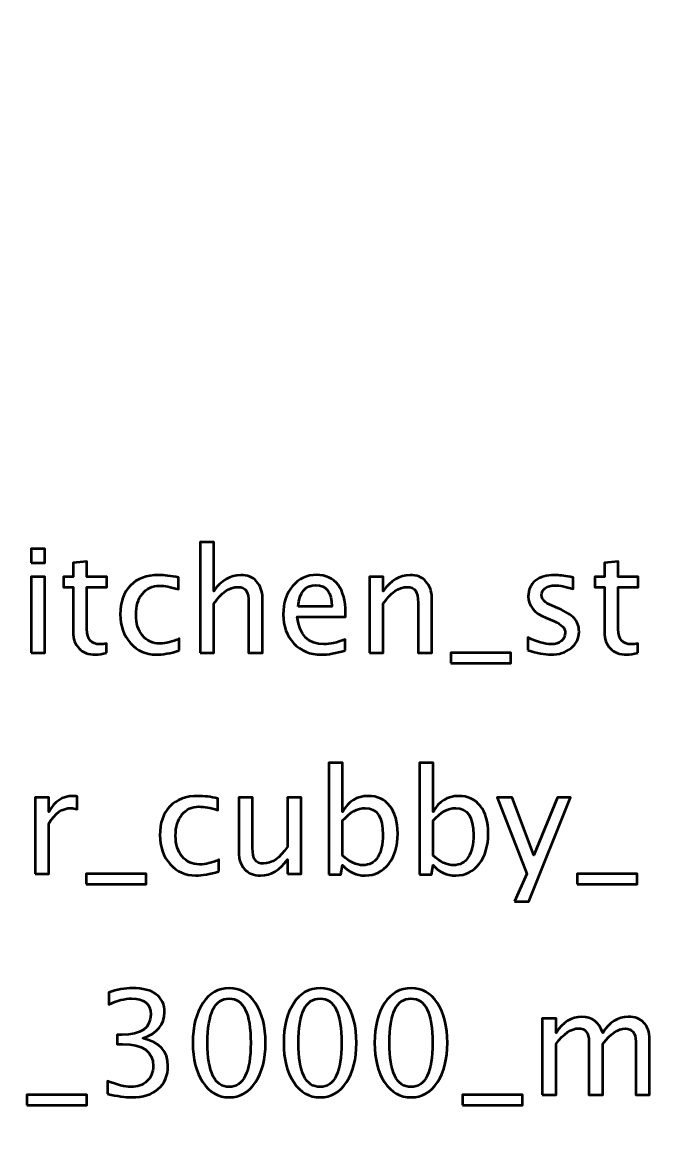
# Model space of a CAD drawing. Header units: centimetres. Extents: x -87 to 69, y -70 to 88.
# Drawn here: x -43.944 to -41.479, y -66.352 to -61.95 of the extents above; entities that cross this region are included whole.
import ezdxf

# ---------------------------------------------------------------- set-up
doc = ezdxf.new("R2010")
doc.units = ezdxf.units.CM
doc.header["$MEASUREMENT"] = 0
doc.layers.add('Layer 1', color=7, linetype='Continuous')

msp = doc.modelspace()

# ---------------------------------------------------------------- linework, layer by layer
at = {"layer": 'Layer 1', "lineweight": 53}
msp.add_open_spline([(-68, -69.75), (-68, -69.75), (-68, -20.25), (-68, -20.25), (-68, -20.25), (-68, -19.97386), (-67.77614, -19.75), (-67.5, -19.75), (-67.5, -19.75), (-67.5, -19.75), (-22.5, -19.75), (-22.5, -19.75), (-22.5, -19.75), (-22.22386, -19.75), (-22, -19.97386), (-22, -20.25), (-22, -20.25), (-22, -20.25), (-22, -69.75), (-22, -69.75), (-22, -69.75), (-22, -70.02614), (-22.22386, -70.25), (-22.5, -70.25), (-22.5, -70.25), (-22.5, -70.25), (-67.5, -70.25), (-67.5, -70.25), (-67.5, -70.25), (-67.77614, -70.25), (-68, -70.02614), (-68, -69.75)], degree=3, knots=[0, 0, 0, 0, 0.1111111, 0.1111111, 0.1111111, 0.1111111, 0.2222222, 0.2222222, 0.2222222, 0.2222222, 0.3333333, 0.3333333, 0.3333333, 0.3333333, 0.4444444, 0.4444444, 0.4444444, 0.4444444, 0.5555556, 0.5555556, 0.5555556, 0.5555556, 0.6666667, 0.6666667, 0.6666667, 0.6666667, 0.7777778, 0.7777778, 0.7777778, 0.7777778, 1, 1, 1, 1], dxfattribs=at)
at = {"layer": 'Layer 1', "color": 4, "lineweight": 53}
msp.add_open_spline([(-67.45, -69.2), (-67.45, -69.2), (-67.45, -20.8), (-67.45, -20.8), (-67.45, -20.8), (-67.45, -20.52386), (-67.22614, -20.3), (-66.95, -20.3), (-66.95, -20.3), (-66.95, -20.3), (-23.05, -20.3), (-23.05, -20.3), (-23.05, -20.3), (-22.77386, -20.3), (-22.55, -20.52386), (-22.55, -20.8), (-22.55, -20.8), (-22.55, -20.8), (-22.55, -69.2), (-22.55, -69.2), (-22.55, -69.2), (-22.55, -69.47614), (-22.77386, -69.7), (-23.05, -69.7), (-23.05, -69.7), (-23.05, -69.7), (-66.95, -69.7), (-66.95, -69.7), (-66.95, -69.7), (-67.22614, -69.7), (-67.45, -69.47614), (-67.45, -69.2)], degree=3, knots=[0, 0, 0, 0, 0.1111111, 0.1111111, 0.1111111, 0.1111111, 0.2222222, 0.2222222, 0.2222222, 0.2222222, 0.3333333, 0.3333333, 0.3333333, 0.3333333, 0.4444444, 0.4444444, 0.4444444, 0.4444444, 0.5555556, 0.5555556, 0.5555556, 0.5555556, 0.6666667, 0.6666667, 0.6666667, 0.6666667, 0.7777778, 0.7777778, 0.7777778, 0.7777778, 1, 1, 1, 1], dxfattribs=at)
at = {"layer": 'Layer 1', "color": 5, "lineweight": 53}
for points, knots in [([(-43.24747, -64.42532), (-43.24747, -64.42532), (-43.24747, -63.99014), (-43.24747, -63.99014), (-43.24747, -63.99014), (-43.24747, -63.99014), (-43.19329, -63.99014), (-43.19329, -63.99014), (-43.19329, -63.99014), (-43.19329, -63.99014), (-43.19329, -64.1827), (-43.19329, -64.1827), (-43.19329, -64.1827), (-43.1646, -64.14084), (-43.12941, -64.11996), (-43.08783, -64.11996), (-43.08783, -64.11996), (-43.06168, -64.11996), (-43.04089, -64.12814), (-43.02555, -64.14461), (-43.02555, -64.14461), (-43.01022, -64.16097), (-43.00251, -64.18308), (-43.00251, -64.21074), (-43.00251, -64.21074), (-43.00251, -64.21074), (-43.00251, -64.42532), (-43.00251, -64.42532), (-43.00251, -64.42532), (-43.00251, -64.42532), (-43.05669, -64.42532), (-43.05669, -64.42532), (-43.05669, -64.42532), (-43.05669, -64.42532), (-43.05669, -64.22842), (-43.05669, -64.22842), (-43.05669, -64.22842), (-43.05669, -64.20622), (-43.05999, -64.19042), (-43.06648, -64.18101), (-43.06648, -64.18101), (-43.07306, -64.17151), (-43.08388, -64.16681), (-43.09903, -64.16681), (-43.09903, -64.16681), (-43.13233, -64.16681), (-43.16375, -64.18854), (-43.19329, -64.232), (-43.19329, -64.232), (-43.19329, -64.232), (-43.19329, -64.42532), (-43.19329, -64.42532), (-43.19329, -64.42532), (-43.19329, -64.42532), (-43.24747, -64.42532), (-43.24747, -64.42532)], [0, 0, 0, 0, 0.0666667, 0.0666667, 0.0666667, 0.0666667, 0.1333333, 0.1333333, 0.1333333, 0.1333333, 0.2, 0.2, 0.2, 0.2, 0.2666667, 0.2666667, 0.2666667, 0.2666667, 0.3333333, 0.3333333, 0.3333333, 0.3333333, 0.4, 0.4, 0.4, 0.4, 0.4666667, 0.4666667, 0.4666667, 0.4666667, 0.5333333, 0.5333333, 0.5333333, 0.5333333, 0.6, 0.6, 0.6, 0.6, 0.6666667, 0.6666667, 0.6666667, 0.6666667, 0.7333333, 0.7333333, 0.7333333, 0.7333333, 0.8, 0.8, 0.8, 0.8, 0.8666667, 0.8666667, 0.8666667, 0.8666667, 1, 1, 1, 1]), ([(-43.91078, -64.07142), (-43.91078, -64.07142), (-43.91078, -64.01723), (-43.91078, -64.01723), (-43.91078, -64.01723), (-43.91078, -64.01723), (-43.8566, -64.01723), (-43.8566, -64.01723), (-43.8566, -64.01723), (-43.8566, -64.01723), (-43.8566, -64.07142), (-43.8566, -64.07142), (-43.8566, -64.07142), (-43.8566, -64.07142), (-43.91078, -64.07142), (-43.91078, -64.07142)], [0, 0, 0, 0, 0.2, 0.2, 0.2, 0.2, 0.4, 0.4, 0.4, 0.4, 0.6, 0.6, 0.6, 0.6, 1, 1, 1, 1]), ([(-43.61389, -64.42523), (-43.63064, -64.42984), (-43.64522, -64.43209), (-43.65754, -64.43209), (-43.65754, -64.43209), (-43.6852, -64.43209), (-43.70674, -64.42419), (-43.72217, -64.40839), (-43.72217, -64.40839), (-43.73769, -64.39258), (-43.74541, -64.37066), (-43.74541, -64.34254), (-43.74541, -64.34254), (-43.74541, -64.34254), (-43.74541, -64.16681), (-43.74541, -64.16681), (-43.74541, -64.16681), (-43.74541, -64.16681), (-43.78285, -64.16681), (-43.78285, -64.16681), (-43.78285, -64.16681), (-43.78285, -64.16681), (-43.78285, -64.12617), (-43.78285, -64.12617), (-43.78285, -64.12617), (-43.78285, -64.12617), (-43.74541, -64.12617), (-43.74541, -64.12617), (-43.74541, -64.12617), (-43.74541, -64.12617), (-43.74541, -64.07207), (-43.74541, -64.07207), (-43.74541, -64.07207), (-43.74541, -64.07207), (-43.69122, -64.0669), (-43.69122, -64.0669), (-43.69122, -64.0669), (-43.69122, -64.0669), (-43.69122, -64.12617), (-43.69122, -64.12617), (-43.69122, -64.12617), (-43.69122, -64.12617), (-43.61276, -64.12617), (-43.61276, -64.12617), (-43.61276, -64.12617), (-43.61276, -64.12617), (-43.61276, -64.16681), (-43.61276, -64.16681), (-43.61276, -64.16681), (-43.61276, -64.16681), (-43.69122, -64.16681), (-43.69122, -64.16681), (-43.69122, -64.16681), (-43.69122, -64.16681), (-43.69122, -64.33275), (-43.69122, -64.33275), (-43.69122, -64.33275), (-43.69122, -64.37189), (-43.67419, -64.39145), (-43.64023, -64.39145), (-43.64023, -64.39145), (-43.63299, -64.39145), (-43.62424, -64.39023), (-43.61389, -64.38788), (-43.61389, -64.38788), (-43.61389, -64.38788), (-43.61389, -64.42523), (-43.61389, -64.42523)], [0, 0, 0, 0, 0.0555556, 0.0555556, 0.0555556, 0.0555556, 0.1111111, 0.1111111, 0.1111111, 0.1111111, 0.1666667, 0.1666667, 0.1666667, 0.1666667, 0.2222222, 0.2222222, 0.2222222, 0.2222222, 0.2777778, 0.2777778, 0.2777778, 0.2777778, 0.3333333, 0.3333333, 0.3333333, 0.3333333, 0.3888889, 0.3888889, 0.3888889, 0.3888889, 0.4444444, 0.4444444, 0.4444444, 0.4444444, 0.5, 0.5, 0.5, 0.5, 0.5555556, 0.5555556, 0.5555556, 0.5555556, 0.6111111, 0.6111111, 0.6111111, 0.6111111, 0.6666667, 0.6666667, 0.6666667, 0.6666667, 0.7222222, 0.7222222, 0.7222222, 0.7222222, 0.7777778, 0.7777778, 0.7777778, 0.7777778, 0.8333333, 0.8333333, 0.8333333, 0.8333333, 0.8888889, 0.8888889, 0.8888889, 0.8888889, 1, 1, 1, 1]), ([(-41.52856, -64.42523), (-41.54531, -64.42984), (-41.55989, -64.43209), (-41.57221, -64.43209), (-41.57221, -64.43209), (-41.59987, -64.43209), (-41.62141, -64.42419), (-41.63684, -64.40839), (-41.63684, -64.40839), (-41.65236, -64.39258), (-41.66008, -64.37066), (-41.66008, -64.34254), (-41.66008, -64.34254), (-41.66008, -64.34254), (-41.66008, -64.16681), (-41.66008, -64.16681), (-41.66008, -64.16681), (-41.66008, -64.16681), (-41.69752, -64.16681), (-41.69752, -64.16681), (-41.69752, -64.16681), (-41.69752, -64.16681), (-41.69752, -64.12617), (-41.69752, -64.12617), (-41.69752, -64.12617), (-41.69752, -64.12617), (-41.66008, -64.12617), (-41.66008, -64.12617), (-41.66008, -64.12617), (-41.66008, -64.12617), (-41.66008, -64.07207), (-41.66008, -64.07207), (-41.66008, -64.07207), (-41.66008, -64.07207), (-41.60589, -64.0669), (-41.60589, -64.0669), (-41.60589, -64.0669), (-41.60589, -64.0669), (-41.60589, -64.12617), (-41.60589, -64.12617), (-41.60589, -64.12617), (-41.60589, -64.12617), (-41.52743, -64.12617), (-41.52743, -64.12617), (-41.52743, -64.12617), (-41.52743, -64.12617), (-41.52743, -64.16681), (-41.52743, -64.16681), (-41.52743, -64.16681), (-41.52743, -64.16681), (-41.60589, -64.16681), (-41.60589, -64.16681), (-41.60589, -64.16681), (-41.60589, -64.16681), (-41.60589, -64.33275), (-41.60589, -64.33275), (-41.60589, -64.33275), (-41.60589, -64.37189), (-41.58886, -64.39145), (-41.5549, -64.39145), (-41.5549, -64.39145), (-41.54766, -64.39145), (-41.53891, -64.39023), (-41.52856, -64.38788), (-41.52856, -64.38788), (-41.52856, -64.38788), (-41.52856, -64.42523), (-41.52856, -64.42523)], [0, 0, 0, 0, 0.0555556, 0.0555556, 0.0555556, 0.0555556, 0.1111111, 0.1111111, 0.1111111, 0.1111111, 0.1666667, 0.1666667, 0.1666667, 0.1666667, 0.2222222, 0.2222222, 0.2222222, 0.2222222, 0.2777778, 0.2777778, 0.2777778, 0.2777778, 0.3333333, 0.3333333, 0.3333333, 0.3333333, 0.3888889, 0.3888889, 0.3888889, 0.3888889, 0.4444444, 0.4444444, 0.4444444, 0.4444444, 0.5, 0.5, 0.5, 0.5, 0.5555556, 0.5555556, 0.5555556, 0.5555556, 0.6111111, 0.6111111, 0.6111111, 0.6111111, 0.6666667, 0.6666667, 0.6666667, 0.6666667, 0.7222222, 0.7222222, 0.7222222, 0.7222222, 0.7777778, 0.7777778, 0.7777778, 0.7777778, 0.8333333, 0.8333333, 0.8333333, 0.8333333, 0.8888889, 0.8888889, 0.8888889, 0.8888889, 1, 1, 1, 1]), ([(-43.91078, -64.42532), (-43.91078, -64.42532), (-43.91078, -64.12617), (-43.91078, -64.12617), (-43.91078, -64.12617), (-43.91078, -64.12617), (-43.8566, -64.12617), (-43.8566, -64.12617), (-43.8566, -64.12617), (-43.8566, -64.12617), (-43.8566, -64.42532), (-43.8566, -64.42532), (-43.8566, -64.42532), (-43.8566, -64.42532), (-43.91078, -64.42532), (-43.91078, -64.42532)], [0, 0, 0, 0, 0.2, 0.2, 0.2, 0.2, 0.4, 0.4, 0.4, 0.4, 0.6, 0.6, 0.6, 0.6, 1, 1, 1, 1]), ([(-43.32885, -64.41629), (-43.36394, -64.42683), (-43.39423, -64.43209), (-43.41972, -64.43209), (-43.41972, -64.43209), (-43.46018, -64.43209), (-43.49367, -64.41714), (-43.52029, -64.38731), (-43.52029, -64.38731), (-43.54691, -64.3574), (-43.56027, -64.31968), (-43.56027, -64.27424), (-43.56027, -64.27424), (-43.56027, -64.2257), (-43.5471, -64.18778), (-43.52076, -64.16069), (-43.52076, -64.16069), (-43.49442, -64.1335), (-43.45764, -64.11996), (-43.41041, -64.11996), (-43.41041, -64.11996), (-43.38718, -64.11996), (-43.36102, -64.12316), (-43.33224, -64.12955), (-43.33224, -64.12955), (-43.33224, -64.12955), (-43.33224, -64.17527), (-43.33224, -64.17527), (-43.33224, -64.17527), (-43.36281, -64.16624), (-43.38774, -64.16173), (-43.40693, -64.16173), (-43.40693, -64.16173), (-43.43478, -64.16173), (-43.45707, -64.17217), (-43.47372, -64.19296), (-43.47372, -64.19296), (-43.49037, -64.21375), (-43.49875, -64.2415), (-43.49875, -64.27612), (-43.49875, -64.27612), (-43.49875, -64.3097), (-43.49009, -64.3368), (-43.47288, -64.35759), (-43.47288, -64.35759), (-43.45566, -64.37828), (-43.43318, -64.38863), (-43.40524, -64.38863), (-43.40524, -64.38863), (-43.3805, -64.38863), (-43.3551, -64.38223), (-43.32885, -64.36944), (-43.32885, -64.36944), (-43.32885, -64.36944), (-43.32885, -64.41629), (-43.32885, -64.41629)], [0, 0, 0, 0, 0.0666667, 0.0666667, 0.0666667, 0.0666667, 0.1333333, 0.1333333, 0.1333333, 0.1333333, 0.2, 0.2, 0.2, 0.2, 0.2666667, 0.2666667, 0.2666667, 0.2666667, 0.3333333, 0.3333333, 0.3333333, 0.3333333, 0.4, 0.4, 0.4, 0.4, 0.4666667, 0.4666667, 0.4666667, 0.4666667, 0.5333333, 0.5333333, 0.5333333, 0.5333333, 0.6, 0.6, 0.6, 0.6, 0.6666667, 0.6666667, 0.6666667, 0.6666667, 0.7333333, 0.7333333, 0.7333333, 0.7333333, 0.8, 0.8, 0.8, 0.8, 0.8666667, 0.8666667, 0.8666667, 0.8666667, 1, 1, 1, 1]), ([(-42.67758, -64.41572), (-42.71398, -64.42664), (-42.74512, -64.43209), (-42.77109, -64.43209), (-42.77109, -64.43209), (-42.81539, -64.43209), (-42.85142, -64.41742), (-42.87918, -64.38816), (-42.87918, -64.38816), (-42.90693, -64.3589), (-42.92085, -64.32099), (-42.92085, -64.27433), (-42.92085, -64.27433), (-42.92085, -64.22908), (-42.90862, -64.19192), (-42.88407, -64.16286), (-42.88407, -64.16286), (-42.85951, -64.13388), (-42.82809, -64.11939), (-42.78981, -64.11939), (-42.78981, -64.11939), (-42.75359, -64.11939), (-42.72555, -64.13228), (-42.7058, -64.15806), (-42.7058, -64.15806), (-42.68604, -64.18383), (-42.67617, -64.22033), (-42.67617, -64.26765), (-42.67617, -64.26765), (-42.67617, -64.26765), (-42.67645, -64.28421), (-42.67645, -64.28421), (-42.67645, -64.28421), (-42.67645, -64.28421), (-42.86554, -64.28421), (-42.86554, -64.28421), (-42.86554, -64.28421), (-42.85763, -64.35571), (-42.82273, -64.39145), (-42.76093, -64.39145), (-42.76093, -64.39145), (-42.73825, -64.39145), (-42.7105, -64.38506), (-42.67758, -64.37226), (-42.67758, -64.37226), (-42.67758, -64.37226), (-42.67758, -64.41572), (-42.67758, -64.41572)], [0, 0, 0, 0, 0.0769231, 0.0769231, 0.0769231, 0.0769231, 0.1538462, 0.1538462, 0.1538462, 0.1538462, 0.2307692, 0.2307692, 0.2307692, 0.2307692, 0.3076923, 0.3076923, 0.3076923, 0.3076923, 0.3846154, 0.3846154, 0.3846154, 0.3846154, 0.4615385, 0.4615385, 0.4615385, 0.4615385, 0.5384615, 0.5384615, 0.5384615, 0.5384615, 0.6153846, 0.6153846, 0.6153846, 0.6153846, 0.6923077, 0.6923077, 0.6923077, 0.6923077, 0.7692308, 0.7692308, 0.7692308, 0.7692308, 0.8461538, 0.8461538, 0.8461538, 0.8461538, 1, 1, 1, 1]), ([(-42.58265, -64.42532), (-42.58265, -64.42532), (-42.58265, -64.12617), (-42.58265, -64.12617), (-42.58265, -64.12617), (-42.58265, -64.12617), (-42.52847, -64.12617), (-42.52847, -64.12617), (-42.52847, -64.12617), (-42.52847, -64.12617), (-42.52847, -64.1827), (-42.52847, -64.1827), (-42.52847, -64.1827), (-42.49978, -64.14084), (-42.46459, -64.11996), (-42.42301, -64.11996), (-42.42301, -64.11996), (-42.39686, -64.11996), (-42.37607, -64.12814), (-42.36073, -64.14461), (-42.36073, -64.14461), (-42.3454, -64.16097), (-42.33769, -64.18308), (-42.33769, -64.21074), (-42.33769, -64.21074), (-42.33769, -64.21074), (-42.33769, -64.42532), (-42.33769, -64.42532), (-42.33769, -64.42532), (-42.33769, -64.42532), (-42.39187, -64.42532), (-42.39187, -64.42532), (-42.39187, -64.42532), (-42.39187, -64.42532), (-42.39187, -64.22842), (-42.39187, -64.22842), (-42.39187, -64.22842), (-42.39187, -64.20622), (-42.39517, -64.19042), (-42.40166, -64.18101), (-42.40166, -64.18101), (-42.40824, -64.17151), (-42.41906, -64.16681), (-42.43421, -64.16681), (-42.43421, -64.16681), (-42.46751, -64.16681), (-42.49893, -64.18854), (-42.52847, -64.232), (-42.52847, -64.232), (-42.52847, -64.232), (-42.52847, -64.42532), (-42.52847, -64.42532), (-42.52847, -64.42532), (-42.52847, -64.42532), (-42.58265, -64.42532), (-42.58265, -64.42532)], [0, 0, 0, 0, 0.0666667, 0.0666667, 0.0666667, 0.0666667, 0.1333333, 0.1333333, 0.1333333, 0.1333333, 0.2, 0.2, 0.2, 0.2, 0.2666667, 0.2666667, 0.2666667, 0.2666667, 0.3333333, 0.3333333, 0.3333333, 0.3333333, 0.4, 0.4, 0.4, 0.4, 0.4666667, 0.4666667, 0.4666667, 0.4666667, 0.5333333, 0.5333333, 0.5333333, 0.5333333, 0.6, 0.6, 0.6, 0.6, 0.6666667, 0.6666667, 0.6666667, 0.6666667, 0.7333333, 0.7333333, 0.7333333, 0.7333333, 0.8, 0.8, 0.8, 0.8, 0.8666667, 0.8666667, 0.8666667, 0.8666667, 1, 1, 1, 1]), ([(-41.96083, -64.4146), (-41.96083, -64.4146), (-41.96083, -64.36492), (-41.96083, -64.36492), (-41.96083, -64.36492), (-41.92536, -64.38261), (-41.8946, -64.39145), (-41.86835, -64.39145), (-41.86835, -64.39145), (-41.85274, -64.39145), (-41.83976, -64.38722), (-41.8295, -64.37875), (-41.8295, -64.37875), (-41.81925, -64.37038), (-41.81407, -64.35984), (-41.81407, -64.34715), (-41.81407, -64.34715), (-41.81407, -64.32861), (-41.82847, -64.31328), (-41.85725, -64.30114), (-41.85725, -64.30114), (-41.85725, -64.30114), (-41.88896, -64.28769), (-41.88896, -64.28769), (-41.88896, -64.28769), (-41.93571, -64.26831), (-41.95913, -64.24028), (-41.95913, -64.20387), (-41.95913, -64.20387), (-41.95913, -64.17781), (-41.94992, -64.15731), (-41.93148, -64.14235), (-41.93148, -64.14235), (-41.91304, -64.12739), (-41.88773, -64.11996), (-41.85565, -64.11996), (-41.85565, -64.11996), (-41.839, -64.11996), (-41.81831, -64.12222), (-41.79375, -64.12683), (-41.79375, -64.12683), (-41.79375, -64.12683), (-41.78247, -64.12899), (-41.78247, -64.12899), (-41.78247, -64.12899), (-41.78247, -64.12899), (-41.78247, -64.17414), (-41.78247, -64.17414), (-41.78247, -64.17414), (-41.81266, -64.16511), (-41.83675, -64.1606), (-41.85471, -64.1606), (-41.85471, -64.1606), (-41.87052, -64.1606), (-41.88303, -64.16408), (-41.89253, -64.17095), (-41.89253, -64.17095), (-41.90194, -64.17781), (-41.90664, -64.18703), (-41.90664, -64.1986), (-41.90664, -64.1986), (-41.90664, -64.21488), (-41.89347, -64.22871), (-41.86704, -64.2399), (-41.86704, -64.2399), (-41.86704, -64.2399), (-41.84098, -64.25091), (-41.84098, -64.25091), (-41.84098, -64.25091), (-41.81144, -64.26333), (-41.79056, -64.2765), (-41.77833, -64.29032), (-41.77833, -64.29032), (-41.766, -64.30415), (-41.75989, -64.32146), (-41.75989, -64.34216), (-41.75989, -64.34216), (-41.75989, -64.36841), (-41.77024, -64.38995), (-41.79103, -64.40679), (-41.79103, -64.40679), (-41.81172, -64.42363), (-41.83825, -64.43209), (-41.87052, -64.43209), (-41.87052, -64.43209), (-41.89535, -64.43209), (-41.92536, -64.42626), (-41.96083, -64.4146)], [0, 0, 0, 0, 0.0434783, 0.0434783, 0.0434783, 0.0434783, 0.0869565, 0.0869565, 0.0869565, 0.0869565, 0.1304348, 0.1304348, 0.1304348, 0.1304348, 0.173913, 0.173913, 0.173913, 0.173913, 0.2173913, 0.2173913, 0.2173913, 0.2173913, 0.2608696, 0.2608696, 0.2608696, 0.2608696, 0.3043478, 0.3043478, 0.3043478, 0.3043478, 0.3478261, 0.3478261, 0.3478261, 0.3478261, 0.3913043, 0.3913043, 0.3913043, 0.3913043, 0.4347826, 0.4347826, 0.4347826, 0.4347826, 0.4782609, 0.4782609, 0.4782609, 0.4782609, 0.5217391, 0.5217391, 0.5217391, 0.5217391, 0.5652174, 0.5652174, 0.5652174, 0.5652174, 0.6086957, 0.6086957, 0.6086957, 0.6086957, 0.6521739, 0.6521739, 0.6521739, 0.6521739, 0.6956522, 0.6956522, 0.6956522, 0.6956522, 0.7391304, 0.7391304, 0.7391304, 0.7391304, 0.7826087, 0.7826087, 0.7826087, 0.7826087, 0.826087, 0.826087, 0.826087, 0.826087, 0.8695652, 0.8695652, 0.8695652, 0.8695652, 0.9130435, 0.9130435, 0.9130435, 0.9130435, 1, 1, 1, 1]), ([(-42.86271, -64.24357), (-42.86271, -64.24357), (-42.73063, -64.24357), (-42.73063, -64.24357), (-42.73063, -64.24357), (-42.73063, -64.18788), (-42.75142, -64.16003), (-42.79291, -64.16003), (-42.79291, -64.16003), (-42.83468, -64.16003), (-42.85792, -64.18788), (-42.86271, -64.24357)], [0, 0, 0, 0, 0.25, 0.25, 0.25, 0.25, 0.5, 0.5, 0.5, 0.5, 1, 1, 1, 1]), ([(-42.2628, -64.46596), (-42.2628, -64.46596), (-42.2628, -64.42532), (-42.2628, -64.42532), (-42.2628, -64.42532), (-42.2628, -64.42532), (-42.028, -64.42532), (-42.028, -64.42532), (-42.028, -64.42532), (-42.028, -64.42532), (-42.028, -64.46596), (-42.028, -64.46596), (-42.028, -64.46596), (-42.028, -64.46596), (-42.2628, -64.46596), (-42.2628, -64.46596)], [0, 0, 0, 0, 0.2, 0.2, 0.2, 0.2, 0.4, 0.4, 0.4, 0.4, 0.6, 0.6, 0.6, 0.6, 1, 1, 1, 1]), ([(-42.74182, -65.29606), (-42.74182, -65.29606), (-42.74182, -64.85749), (-42.74182, -64.85749), (-42.74182, -64.85749), (-42.74182, -64.85749), (-42.68764, -64.85749), (-42.68764, -64.85749), (-42.68764, -64.85749), (-42.68764, -64.85749), (-42.68764, -65.05005), (-42.68764, -65.05005), (-42.68764, -65.05005), (-42.66544, -65.00819), (-42.63204, -64.98731), (-42.58754, -64.98731), (-42.58754, -64.98731), (-42.55151, -64.98731), (-42.5232, -65.00038), (-42.5025, -65.02663), (-42.5025, -65.02663), (-42.48181, -65.05288), (-42.47146, -65.08872), (-42.47146, -65.13416), (-42.47146, -65.13416), (-42.47146, -65.18364), (-42.48322, -65.22362), (-42.50664, -65.25391), (-42.50664, -65.25391), (-42.53006, -65.2843), (-42.56092, -65.29944), (-42.59911, -65.29944), (-42.59911, -65.29944), (-42.63458, -65.29944), (-42.66412, -65.2859), (-42.68764, -65.25871), (-42.68764, -65.25871), (-42.68764, -65.25871), (-42.69422, -65.29606), (-42.69422, -65.29606), (-42.69422, -65.29606), (-42.69422, -65.29606), (-42.74182, -65.29606), (-42.74182, -65.29606)], [0, 0, 0, 0, 0.0833333, 0.0833333, 0.0833333, 0.0833333, 0.1666667, 0.1666667, 0.1666667, 0.1666667, 0.25, 0.25, 0.25, 0.25, 0.3333333, 0.3333333, 0.3333333, 0.3333333, 0.4166667, 0.4166667, 0.4166667, 0.4166667, 0.5, 0.5, 0.5, 0.5, 0.5833333, 0.5833333, 0.5833333, 0.5833333, 0.6666667, 0.6666667, 0.6666667, 0.6666667, 0.75, 0.75, 0.75, 0.75, 0.8333333, 0.8333333, 0.8333333, 0.8333333, 1, 1, 1, 1]), ([(-42.3866, -65.29606), (-42.3866, -65.29606), (-42.3866, -64.85749), (-42.3866, -64.85749), (-42.3866, -64.85749), (-42.3866, -64.85749), (-42.33242, -64.85749), (-42.33242, -64.85749), (-42.33242, -64.85749), (-42.33242, -64.85749), (-42.33242, -65.05005), (-42.33242, -65.05005), (-42.33242, -65.05005), (-42.31022, -65.00819), (-42.27682, -64.98731), (-42.23232, -64.98731), (-42.23232, -64.98731), (-42.19629, -64.98731), (-42.16798, -65.00038), (-42.14728, -65.02663), (-42.14728, -65.02663), (-42.12659, -65.05288), (-42.11624, -65.08872), (-42.11624, -65.13416), (-42.11624, -65.13416), (-42.11624, -65.18364), (-42.128, -65.22362), (-42.15142, -65.25391), (-42.15142, -65.25391), (-42.17484, -65.2843), (-42.2057, -65.29944), (-42.24389, -65.29944), (-42.24389, -65.29944), (-42.27936, -65.29944), (-42.3089, -65.2859), (-42.33242, -65.25871), (-42.33242, -65.25871), (-42.33242, -65.25871), (-42.339, -65.29606), (-42.339, -65.29606), (-42.339, -65.29606), (-42.339, -65.29606), (-42.3866, -65.29606), (-42.3866, -65.29606)], [0, 0, 0, 0, 0.0833333, 0.0833333, 0.0833333, 0.0833333, 0.1666667, 0.1666667, 0.1666667, 0.1666667, 0.25, 0.25, 0.25, 0.25, 0.3333333, 0.3333333, 0.3333333, 0.3333333, 0.4166667, 0.4166667, 0.4166667, 0.4166667, 0.5, 0.5, 0.5, 0.5, 0.5833333, 0.5833333, 0.5833333, 0.5833333, 0.6666667, 0.6666667, 0.6666667, 0.6666667, 0.75, 0.75, 0.75, 0.75, 0.8333333, 0.8333333, 0.8333333, 0.8333333, 1, 1, 1, 1]), ([(-43.89441, -65.29267), (-43.89441, -65.29267), (-43.89441, -64.99352), (-43.89441, -64.99352), (-43.89441, -64.99352), (-43.89441, -64.99352), (-43.84023, -64.99352), (-43.84023, -64.99352), (-43.84023, -64.99352), (-43.84023, -64.99352), (-43.84023, -65.05005), (-43.84023, -65.05005), (-43.84023, -65.05005), (-43.81868, -65.00819), (-43.78745, -64.98731), (-43.74644, -64.98731), (-43.74644, -64.98731), (-43.74089, -64.98731), (-43.73505, -64.98778), (-43.72903, -64.98872), (-43.72903, -64.98872), (-43.72903, -64.98872), (-43.72903, -65.03942), (-43.72903, -65.03942), (-43.72903, -65.03942), (-43.73844, -65.03632), (-43.74672, -65.03472), (-43.75387, -65.03472), (-43.75387, -65.03472), (-43.7883, -65.03472), (-43.81709, -65.05504), (-43.84023, -65.09577), (-43.84023, -65.09577), (-43.84023, -65.09577), (-43.84023, -65.29267), (-43.84023, -65.29267), (-43.84023, -65.29267), (-43.84023, -65.29267), (-43.89441, -65.29267), (-43.89441, -65.29267)], [0, 0, 0, 0, 0.0909091, 0.0909091, 0.0909091, 0.0909091, 0.1818182, 0.1818182, 0.1818182, 0.1818182, 0.2727273, 0.2727273, 0.2727273, 0.2727273, 0.3636364, 0.3636364, 0.3636364, 0.3636364, 0.4545455, 0.4545455, 0.4545455, 0.4545455, 0.5454545, 0.5454545, 0.5454545, 0.5454545, 0.6363636, 0.6363636, 0.6363636, 0.6363636, 0.7272727, 0.7272727, 0.7272727, 0.7272727, 0.8181818, 0.8181818, 0.8181818, 0.8181818, 1, 1, 1, 1]), ([(-43.17353, -65.28364), (-43.20862, -65.29418), (-43.23891, -65.29944), (-43.2644, -65.29944), (-43.2644, -65.29944), (-43.30486, -65.29944), (-43.33835, -65.28449), (-43.36497, -65.25466), (-43.36497, -65.25466), (-43.39159, -65.22475), (-43.40495, -65.18703), (-43.40495, -65.14159), (-43.40495, -65.14159), (-43.40495, -65.09305), (-43.39178, -65.05513), (-43.36544, -65.02804), (-43.36544, -65.02804), (-43.3391, -65.00085), (-43.30232, -64.98731), (-43.25509, -64.98731), (-43.25509, -64.98731), (-43.23186, -64.98731), (-43.2057, -64.99051), (-43.17692, -64.9969), (-43.17692, -64.9969), (-43.17692, -64.9969), (-43.17692, -65.04262), (-43.17692, -65.04262), (-43.17692, -65.04262), (-43.20749, -65.03359), (-43.23242, -65.02908), (-43.25161, -65.02908), (-43.25161, -65.02908), (-43.27946, -65.02908), (-43.30175, -65.03952), (-43.3184, -65.06031), (-43.3184, -65.06031), (-43.33505, -65.0811), (-43.34343, -65.10885), (-43.34343, -65.14347), (-43.34343, -65.14347), (-43.34343, -65.17705), (-43.33477, -65.20415), (-43.31756, -65.22494), (-43.31756, -65.22494), (-43.30034, -65.24563), (-43.27786, -65.25598), (-43.24992, -65.25598), (-43.24992, -65.25598), (-43.22518, -65.25598), (-43.19978, -65.24958), (-43.17353, -65.23679), (-43.17353, -65.23679), (-43.17353, -65.23679), (-43.17353, -65.28364), (-43.17353, -65.28364)], [0, 0, 0, 0, 0.0666667, 0.0666667, 0.0666667, 0.0666667, 0.1333333, 0.1333333, 0.1333333, 0.1333333, 0.2, 0.2, 0.2, 0.2, 0.2666667, 0.2666667, 0.2666667, 0.2666667, 0.3333333, 0.3333333, 0.3333333, 0.3333333, 0.4, 0.4, 0.4, 0.4, 0.4666667, 0.4666667, 0.4666667, 0.4666667, 0.5333333, 0.5333333, 0.5333333, 0.5333333, 0.6, 0.6, 0.6, 0.6, 0.6666667, 0.6666667, 0.6666667, 0.6666667, 0.7333333, 0.7333333, 0.7333333, 0.7333333, 0.8, 0.8, 0.8, 0.8, 0.8666667, 0.8666667, 0.8666667, 0.8666667, 1, 1, 1, 1]), ([(-42.90476, -65.29267), (-42.90476, -65.29267), (-42.90476, -65.23641), (-42.90476, -65.23641), (-42.90476, -65.23641), (-42.93364, -65.27846), (-42.96873, -65.29944), (-43.00993, -65.29944), (-43.00993, -65.29944), (-43.03609, -65.29944), (-43.05688, -65.29126), (-43.0723, -65.2748), (-43.0723, -65.2748), (-43.08783, -65.25833), (-43.09554, -65.23623), (-43.09554, -65.20829), (-43.09554, -65.20829), (-43.09554, -65.20829), (-43.09554, -64.99352), (-43.09554, -64.99352), (-43.09554, -64.99352), (-43.09554, -64.99352), (-43.04135, -64.99352), (-43.04135, -64.99352), (-43.04135, -64.99352), (-43.04135, -64.99352), (-43.04135, -65.1906), (-43.04135, -65.1906), (-43.04135, -65.1906), (-43.04135, -65.21308), (-43.03806, -65.22898), (-43.03157, -65.23839), (-43.03157, -65.23839), (-43.02499, -65.24789), (-43.01407, -65.25259), (-42.99874, -65.25259), (-42.99874, -65.25259), (-42.96563, -65.25259), (-42.9342, -65.23086), (-42.90476, -65.18731), (-42.90476, -65.18731), (-42.90476, -65.18731), (-42.90476, -64.99352), (-42.90476, -64.99352), (-42.90476, -64.99352), (-42.90476, -64.99352), (-42.85057, -64.99352), (-42.85057, -64.99352), (-42.85057, -64.99352), (-42.85057, -64.99352), (-42.85057, -65.29267), (-42.85057, -65.29267), (-42.85057, -65.29267), (-42.85057, -65.29267), (-42.90476, -65.29267), (-42.90476, -65.29267)], [0, 0, 0, 0, 0.0666667, 0.0666667, 0.0666667, 0.0666667, 0.1333333, 0.1333333, 0.1333333, 0.1333333, 0.2, 0.2, 0.2, 0.2, 0.2666667, 0.2666667, 0.2666667, 0.2666667, 0.3333333, 0.3333333, 0.3333333, 0.3333333, 0.4, 0.4, 0.4, 0.4, 0.4666667, 0.4666667, 0.4666667, 0.4666667, 0.5333333, 0.5333333, 0.5333333, 0.5333333, 0.6, 0.6, 0.6, 0.6, 0.6666667, 0.6666667, 0.6666667, 0.6666667, 0.7333333, 0.7333333, 0.7333333, 0.7333333, 0.8, 0.8, 0.8, 0.8, 0.8666667, 0.8666667, 0.8666667, 0.8666667, 1, 1, 1, 1]), ([(-42.0137, -65.40161), (-42.0137, -65.40161), (-41.96516, -65.29305), (-41.96516, -65.29305), (-41.96516, -65.29305), (-41.96516, -65.29305), (-42.08105, -64.99352), (-42.08105, -64.99352), (-42.08105, -64.99352), (-42.08105, -64.99352), (-42.02292, -64.99352), (-42.02292, -64.99352), (-42.02292, -64.99352), (-42.02292, -64.99352), (-41.93675, -65.22005), (-41.93675, -65.22005), (-41.93675, -65.22005), (-41.93675, -65.22005), (-41.84484, -64.99352), (-41.84484, -64.99352), (-41.84484, -64.99352), (-41.84484, -64.99352), (-41.79375, -64.99352), (-41.79375, -64.99352), (-41.79375, -64.99352), (-41.79375, -64.99352), (-41.95725, -65.40161), (-41.95725, -65.40161), (-41.95725, -65.40161), (-41.95725, -65.40161), (-42.0137, -65.40161), (-42.0137, -65.40161)], [0, 0, 0, 0, 0.1111111, 0.1111111, 0.1111111, 0.1111111, 0.2222222, 0.2222222, 0.2222222, 0.2222222, 0.3333333, 0.3333333, 0.3333333, 0.3333333, 0.4444444, 0.4444444, 0.4444444, 0.4444444, 0.5555556, 0.5555556, 0.5555556, 0.5555556, 0.6666667, 0.6666667, 0.6666667, 0.6666667, 0.7777778, 0.7777778, 0.7777778, 0.7777778, 1, 1, 1, 1]), ([(-42.68764, -65.22136), (-42.6597, -65.24629), (-42.63307, -65.2588), (-42.60777, -65.2588), (-42.60777, -65.2588), (-42.58284, -65.2588), (-42.56355, -65.24836), (-42.55001, -65.22757), (-42.55001, -65.22757), (-42.53637, -65.20678), (-42.52959, -65.17752), (-42.52959, -65.13971), (-42.52959, -65.13971), (-42.52959, -65.06972), (-42.55274, -65.03472), (-42.59902, -65.03472), (-42.59902, -65.03472), (-42.62931, -65.03472), (-42.65885, -65.05109), (-42.68764, -65.08392), (-42.68764, -65.08392), (-42.68764, -65.08392), (-42.68764, -65.22136), (-42.68764, -65.22136)], [0, 0, 0, 0, 0.1428571, 0.1428571, 0.1428571, 0.1428571, 0.2857143, 0.2857143, 0.2857143, 0.2857143, 0.4285714, 0.4285714, 0.4285714, 0.4285714, 0.5714286, 0.5714286, 0.5714286, 0.5714286, 0.7142857, 0.7142857, 0.7142857, 0.7142857, 1, 1, 1, 1]), ([(-42.33242, -65.22136), (-42.30448, -65.24629), (-42.27785, -65.2588), (-42.25255, -65.2588), (-42.25255, -65.2588), (-42.22762, -65.2588), (-42.20833, -65.24836), (-42.19479, -65.22757), (-42.19479, -65.22757), (-42.18115, -65.20678), (-42.17437, -65.17752), (-42.17437, -65.13971), (-42.17437, -65.13971), (-42.17437, -65.06972), (-42.19752, -65.03472), (-42.2438, -65.03472), (-42.2438, -65.03472), (-42.27409, -65.03472), (-42.30363, -65.05109), (-42.33242, -65.08392), (-42.33242, -65.08392), (-42.33242, -65.08392), (-42.33242, -65.22136), (-42.33242, -65.22136)], [0, 0, 0, 0, 0.1428571, 0.1428571, 0.1428571, 0.1428571, 0.2857143, 0.2857143, 0.2857143, 0.2857143, 0.4285714, 0.4285714, 0.4285714, 0.4285714, 0.5714286, 0.5714286, 0.5714286, 0.5714286, 0.7142857, 0.7142857, 0.7142857, 0.7142857, 1, 1, 1, 1]), ([(-43.69394, -65.33331), (-43.69394, -65.33331), (-43.69394, -65.29267), (-43.69394, -65.29267), (-43.69394, -65.29267), (-43.69394, -65.29267), (-43.45914, -65.29267), (-43.45914, -65.29267), (-43.45914, -65.29267), (-43.45914, -65.29267), (-43.45914, -65.33331), (-43.45914, -65.33331), (-43.45914, -65.33331), (-43.45914, -65.33331), (-43.69394, -65.33331), (-43.69394, -65.33331)], [0, 0, 0, 0, 0.2, 0.2, 0.2, 0.2, 0.4, 0.4, 0.4, 0.4, 0.6, 0.6, 0.6, 0.6, 1, 1, 1, 1]), ([(-41.76694, -65.33331), (-41.76694, -65.33331), (-41.76694, -65.29267), (-41.76694, -65.29267), (-41.76694, -65.29267), (-41.76694, -65.29267), (-41.53214, -65.29267), (-41.53214, -65.29267), (-41.53214, -65.29267), (-41.53214, -65.29267), (-41.53214, -65.33331), (-41.53214, -65.33331), (-41.53214, -65.33331), (-41.53214, -65.33331), (-41.76694, -65.33331), (-41.76694, -65.33331)], [0, 0, 0, 0, 0.2, 0.2, 0.2, 0.2, 0.4, 0.4, 0.4, 0.4, 0.6, 0.6, 0.6, 0.6, 1, 1, 1, 1]), ([(-43.61087, -66.1572), (-43.61087, -66.1572), (-43.61087, -66.1064), (-43.61087, -66.1064), (-43.61087, -66.1064), (-43.57211, -66.12183), (-43.54172, -66.12954), (-43.51943, -66.12954), (-43.51943, -66.12954), (-43.49318, -66.12954), (-43.47201, -66.12201), (-43.45574, -66.10687), (-43.45574, -66.10687), (-43.43947, -66.09172), (-43.43138, -66.07197), (-43.43138, -66.0477), (-43.43138, -66.0477), (-43.43138, -65.99012), (-43.47145, -65.96134), (-43.5516, -65.96134), (-43.5516, -65.96134), (-43.5516, -65.96134), (-43.57305, -65.96134), (-43.57305, -65.96134), (-43.57305, -65.96134), (-43.57305, -65.96134), (-43.57305, -65.92493), (-43.57305, -65.92493), (-43.57305, -65.92493), (-43.57305, -65.92493), (-43.55405, -65.92465), (-43.55405, -65.92465), (-43.55405, -65.92465), (-43.47869, -65.92465), (-43.44097, -65.89812), (-43.44097, -65.84497), (-43.44097, -65.84497), (-43.44097, -65.80329), (-43.46599, -65.78241), (-43.51595, -65.78241), (-43.51595, -65.78241), (-43.54276, -65.78241), (-43.57249, -65.79012), (-43.60522, -65.80555), (-43.60522, -65.80555), (-43.60522, -65.80555), (-43.60522, -65.75814), (-43.60522, -65.75814), (-43.60522, -65.75814), (-43.57314, -65.74723), (-43.54219, -65.74177), (-43.51247, -65.74177), (-43.51247, -65.74177), (-43.47201, -65.74177), (-43.44088, -65.74986), (-43.41924, -65.76604), (-43.41924, -65.76604), (-43.3976, -65.78213), (-43.38678, -65.80555), (-43.38678, -65.83622), (-43.38678, -65.83622), (-43.38678, -65.8841), (-43.4151, -65.91825), (-43.47183, -65.93857), (-43.47183, -65.93857), (-43.40607, -65.95391), (-43.37324, -65.98994), (-43.37324, -66.04685), (-43.37324, -66.04685), (-43.37324, -66.08523), (-43.38594, -66.11543), (-43.41124, -66.13735), (-43.41124, -66.13735), (-43.43655, -66.15927), (-43.47136, -66.17018), (-43.51557, -66.17018), (-43.51557, -66.17018), (-43.54078, -66.17018), (-43.57249, -66.16585), (-43.61087, -66.1572)], [0, 0, 0, 0, 0.047619, 0.047619, 0.047619, 0.047619, 0.0952381, 0.0952381, 0.0952381, 0.0952381, 0.1428571, 0.1428571, 0.1428571, 0.1428571, 0.1904762, 0.1904762, 0.1904762, 0.1904762, 0.2380952, 0.2380952, 0.2380952, 0.2380952, 0.2857143, 0.2857143, 0.2857143, 0.2857143, 0.3333333, 0.3333333, 0.3333333, 0.3333333, 0.3809524, 0.3809524, 0.3809524, 0.3809524, 0.4285714, 0.4285714, 0.4285714, 0.4285714, 0.4761905, 0.4761905, 0.4761905, 0.4761905, 0.5238095, 0.5238095, 0.5238095, 0.5238095, 0.5714286, 0.5714286, 0.5714286, 0.5714286, 0.6190476, 0.6190476, 0.6190476, 0.6190476, 0.6666667, 0.6666667, 0.6666667, 0.6666667, 0.7142857, 0.7142857, 0.7142857, 0.7142857, 0.7619048, 0.7619048, 0.7619048, 0.7619048, 0.8095238, 0.8095238, 0.8095238, 0.8095238, 0.8571429, 0.8571429, 0.8571429, 0.8571429, 0.9047619, 0.9047619, 0.9047619, 0.9047619, 1, 1, 1, 1]), ([(-43.13317, -66.17018), (-43.17597, -66.17018), (-43.2105, -66.15052), (-43.23665, -66.11129), (-43.23665, -66.11129), (-43.26289, -66.07206), (-43.27597, -66.02032), (-43.27597, -65.95597), (-43.27597, -65.95597), (-43.27597, -65.89163), (-43.26289, -65.83989), (-43.23665, -65.80066), (-43.23665, -65.80066), (-43.2105, -65.76143), (-43.17597, -65.74177), (-43.13317, -65.74177), (-43.13317, -65.74177), (-43.09018, -65.74177), (-43.05565, -65.76134), (-43.0295, -65.80047), (-43.0295, -65.80047), (-43.00344, -65.83961), (-42.99036, -65.89144), (-42.99036, -65.95597), (-42.99036, -65.95597), (-42.99036, -66.02032), (-43.00344, -66.07206), (-43.0295, -66.11129), (-43.0295, -66.11129), (-43.05565, -66.15052), (-43.09018, -66.17018), (-43.13317, -66.17018)], [0, 0, 0, 0, 0.1111111, 0.1111111, 0.1111111, 0.1111111, 0.2222222, 0.2222222, 0.2222222, 0.2222222, 0.3333333, 0.3333333, 0.3333333, 0.3333333, 0.4444444, 0.4444444, 0.4444444, 0.4444444, 0.5555556, 0.5555556, 0.5555556, 0.5555556, 0.6666667, 0.6666667, 0.6666667, 0.6666667, 0.7777778, 0.7777778, 0.7777778, 0.7777778, 1, 1, 1, 1]), ([(-42.77626, -66.17018), (-42.81906, -66.17018), (-42.85359, -66.15052), (-42.87974, -66.11129), (-42.87974, -66.11129), (-42.90598, -66.07206), (-42.91906, -66.02032), (-42.91906, -65.95597), (-42.91906, -65.95597), (-42.91906, -65.89163), (-42.90598, -65.83989), (-42.87974, -65.80066), (-42.87974, -65.80066), (-42.85359, -65.76143), (-42.81906, -65.74177), (-42.77626, -65.74177), (-42.77626, -65.74177), (-42.73327, -65.74177), (-42.69874, -65.76134), (-42.67259, -65.80047), (-42.67259, -65.80047), (-42.64653, -65.83961), (-42.63345, -65.89144), (-42.63345, -65.95597), (-42.63345, -65.95597), (-42.63345, -66.02032), (-42.64653, -66.07206), (-42.67259, -66.11129), (-42.67259, -66.11129), (-42.69874, -66.15052), (-42.73327, -66.17018), (-42.77626, -66.17018)], [0, 0, 0, 0, 0.1111111, 0.1111111, 0.1111111, 0.1111111, 0.2222222, 0.2222222, 0.2222222, 0.2222222, 0.3333333, 0.3333333, 0.3333333, 0.3333333, 0.4444444, 0.4444444, 0.4444444, 0.4444444, 0.5555556, 0.5555556, 0.5555556, 0.5555556, 0.6666667, 0.6666667, 0.6666667, 0.6666667, 0.7777778, 0.7777778, 0.7777778, 0.7777778, 1, 1, 1, 1]), ([(-42.41935, -66.17018), (-42.46215, -66.17018), (-42.49668, -66.15052), (-42.52283, -66.11129), (-42.52283, -66.11129), (-42.54907, -66.07206), (-42.56215, -66.02032), (-42.56215, -65.95597), (-42.56215, -65.95597), (-42.56215, -65.89163), (-42.54907, -65.83989), (-42.52283, -65.80066), (-42.52283, -65.80066), (-42.49668, -65.76143), (-42.46215, -65.74177), (-42.41935, -65.74177), (-42.41935, -65.74177), (-42.37636, -65.74177), (-42.34183, -65.76134), (-42.31568, -65.80047), (-42.31568, -65.80047), (-42.28962, -65.83961), (-42.27654, -65.89144), (-42.27654, -65.95597), (-42.27654, -65.95597), (-42.27654, -66.02032), (-42.28962, -66.07206), (-42.31568, -66.11129), (-42.31568, -66.11129), (-42.34183, -66.15052), (-42.37636, -66.17018), (-42.41935, -66.17018)], [0, 0, 0, 0, 0.1111111, 0.1111111, 0.1111111, 0.1111111, 0.2222222, 0.2222222, 0.2222222, 0.2222222, 0.3333333, 0.3333333, 0.3333333, 0.3333333, 0.4444444, 0.4444444, 0.4444444, 0.4444444, 0.5555556, 0.5555556, 0.5555556, 0.5555556, 0.6666667, 0.6666667, 0.6666667, 0.6666667, 0.7777778, 0.7777778, 0.7777778, 0.7777778, 1, 1, 1, 1]), ([(-43.13326, -66.12954), (-43.07672, -66.12954), (-43.0485, -66.07169), (-43.0485, -65.95597), (-43.0485, -65.95597), (-43.0485, -65.84026), (-43.07672, -65.78241), (-43.13326, -65.78241), (-43.13326, -65.78241), (-43.18961, -65.78241), (-43.21783, -65.84026), (-43.21783, -65.95597), (-43.21783, -65.95597), (-43.21783, -66.07169), (-43.18961, -66.12954), (-43.13326, -66.12954)], [0, 0, 0, 0, 0.2, 0.2, 0.2, 0.2, 0.4, 0.4, 0.4, 0.4, 0.6, 0.6, 0.6, 0.6, 1, 1, 1, 1]), ([(-42.77635, -66.12954), (-42.71981, -66.12954), (-42.69159, -66.07169), (-42.69159, -65.95597), (-42.69159, -65.95597), (-42.69159, -65.84026), (-42.71981, -65.78241), (-42.77635, -65.78241), (-42.77635, -65.78241), (-42.8327, -65.78241), (-42.86092, -65.84026), (-42.86092, -65.95597), (-42.86092, -65.95597), (-42.86092, -66.07169), (-42.8327, -66.12954), (-42.77635, -66.12954)], [0, 0, 0, 0, 0.2, 0.2, 0.2, 0.2, 0.4, 0.4, 0.4, 0.4, 0.6, 0.6, 0.6, 0.6, 1, 1, 1, 1]), ([(-42.41944, -66.12954), (-42.3629, -66.12954), (-42.33468, -66.07169), (-42.33468, -65.95597), (-42.33468, -65.95597), (-42.33468, -65.84026), (-42.3629, -65.78241), (-42.41944, -65.78241), (-42.41944, -65.78241), (-42.47579, -65.78241), (-42.50401, -65.84026), (-42.50401, -65.95597), (-42.50401, -65.95597), (-42.50401, -66.07169), (-42.47579, -66.12954), (-42.41944, -66.12954)], [0, 0, 0, 0, 0.2, 0.2, 0.2, 0.2, 0.4, 0.4, 0.4, 0.4, 0.6, 0.6, 0.6, 0.6, 1, 1, 1, 1]), ([(-41.90439, -66.16002), (-41.90439, -66.16002), (-41.90439, -65.86087), (-41.90439, -65.86087), (-41.90439, -65.86087), (-41.90439, -65.86087), (-41.85021, -65.86087), (-41.85021, -65.86087), (-41.85021, -65.86087), (-41.85021, -65.86087), (-41.85021, -65.9174), (-41.85021, -65.9174), (-41.85021, -65.9174), (-41.82377, -65.87554), (-41.78991, -65.85466), (-41.74842, -65.85466), (-41.74842, -65.85466), (-41.70844, -65.85466), (-41.68125, -65.87554), (-41.66676, -65.9174), (-41.66676, -65.9174), (-41.64108, -65.87517), (-41.60759, -65.85409), (-41.56648, -65.85409), (-41.56648, -65.85409), (-41.54024, -65.85409), (-41.51982, -65.86181), (-41.50524, -65.87733), (-41.50524, -65.87733), (-41.49066, -65.89285), (-41.48332, -65.91458), (-41.48332, -65.94252), (-41.48332, -65.94252), (-41.48332, -65.94252), (-41.48332, -66.16002), (-41.48332, -66.16002), (-41.48332, -66.16002), (-41.48332, -66.16002), (-41.53751, -66.16002), (-41.53751, -66.16002), (-41.53751, -66.16002), (-41.53751, -66.16002), (-41.53751, -65.95146), (-41.53751, -65.95146), (-41.53751, -65.95146), (-41.53751, -65.9174), (-41.55105, -65.90038), (-41.57815, -65.90038), (-41.57815, -65.90038), (-41.60628, -65.90038), (-41.63581, -65.92023), (-41.66676, -65.96002), (-41.66676, -65.96002), (-41.66676, -65.96002), (-41.66676, -66.16002), (-41.66676, -66.16002), (-41.66676, -66.16002), (-41.66676, -66.16002), (-41.72095, -66.16002), (-41.72095, -66.16002), (-41.72095, -66.16002), (-41.72095, -66.16002), (-41.72095, -65.95127), (-41.72095, -65.95127), (-41.72095, -65.95127), (-41.72095, -65.91693), (-41.73469, -65.89981), (-41.76225, -65.89981), (-41.76225, -65.89981), (-41.78962, -65.89981), (-41.81898, -65.91976), (-41.85021, -65.95974), (-41.85021, -65.95974), (-41.85021, -65.95974), (-41.85021, -66.16002), (-41.85021, -66.16002), (-41.85021, -66.16002), (-41.85021, -66.16002), (-41.90439, -66.16002), (-41.90439, -66.16002)], [0, 0, 0, 0, 0.047619, 0.047619, 0.047619, 0.047619, 0.0952381, 0.0952381, 0.0952381, 0.0952381, 0.1428571, 0.1428571, 0.1428571, 0.1428571, 0.1904762, 0.1904762, 0.1904762, 0.1904762, 0.2380952, 0.2380952, 0.2380952, 0.2380952, 0.2857143, 0.2857143, 0.2857143, 0.2857143, 0.3333333, 0.3333333, 0.3333333, 0.3333333, 0.3809524, 0.3809524, 0.3809524, 0.3809524, 0.4285714, 0.4285714, 0.4285714, 0.4285714, 0.4761905, 0.4761905, 0.4761905, 0.4761905, 0.5238095, 0.5238095, 0.5238095, 0.5238095, 0.5714286, 0.5714286, 0.5714286, 0.5714286, 0.6190476, 0.6190476, 0.6190476, 0.6190476, 0.6666667, 0.6666667, 0.6666667, 0.6666667, 0.7142857, 0.7142857, 0.7142857, 0.7142857, 0.7619048, 0.7619048, 0.7619048, 0.7619048, 0.8095238, 0.8095238, 0.8095238, 0.8095238, 0.8571429, 0.8571429, 0.8571429, 0.8571429, 0.9047619, 0.9047619, 0.9047619, 0.9047619, 1, 1, 1, 1]), ([(-43.92695, -66.20066), (-43.92695, -66.20066), (-43.92695, -66.16002), (-43.92695, -66.16002), (-43.92695, -66.16002), (-43.92695, -66.16002), (-43.69215, -66.16002), (-43.69215, -66.16002), (-43.69215, -66.16002), (-43.69215, -66.16002), (-43.69215, -66.20066), (-43.69215, -66.20066), (-43.69215, -66.20066), (-43.69215, -66.20066), (-43.92695, -66.20066), (-43.92695, -66.20066)], [0, 0, 0, 0, 0.2, 0.2, 0.2, 0.2, 0.4, 0.4, 0.4, 0.4, 0.6, 0.6, 0.6, 0.6, 1, 1, 1, 1]), ([(-42.21709, -66.20066), (-42.21709, -66.20066), (-42.21709, -66.16002), (-42.21709, -66.16002), (-42.21709, -66.16002), (-42.21709, -66.16002), (-41.98229, -66.16002), (-41.98229, -66.16002), (-41.98229, -66.16002), (-41.98229, -66.16002), (-41.98229, -66.20066), (-41.98229, -66.20066), (-41.98229, -66.20066), (-41.98229, -66.20066), (-42.21709, -66.20066), (-42.21709, -66.20066)], [0, 0, 0, 0, 0.2, 0.2, 0.2, 0.2, 0.4, 0.4, 0.4, 0.4, 0.6, 0.6, 0.6, 0.6, 1, 1, 1, 1])]:
    msp.add_open_spline(points, degree=3, knots=knots, dxfattribs=at)

doc.saveas('drawing.dxf')
